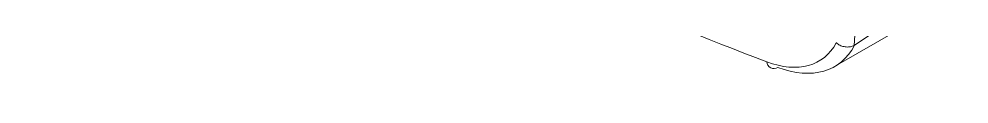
# Model space of a CAD drawing. Extents: x 11 to 120, y 2 to 94.
# Drawn here: x 87.725 to 88.453, y 69.966 to 69.994 of the extents above; entities that cross this region are included whole.
import ezdxf

# ---------------------------------------------------------------- set-up
doc = ezdxf.new("R2010")
doc.units = 0
doc.header["$MEASUREMENT"] = 0
doc.linetypes.add('SLD-Solid', pattern=[0])
doc.layers.add('OBJECT', color=7, linetype='CONTINUOUS')

msp = doc.modelspace()

# ---------------------------------------------------------------- linework, layer by layer
at = {"layer": 'OBJECT', "color": 7, "linetype": 'SLD-Solid', "lineweight": 15}
for p, q in [((88.37097, 70.08831), (88.36485, 69.99231)), ((88.34991, 69.97607), (88.43657, 70.0261))]:
    msp.add_line(p, q, dxfattribs=at)
msp.add_arc((88.30347, 69.98002), 0.00543, 183.41785, 302.44341, dxfattribs=at)
for centre, major_axis, ratio, start_param, end_param in [((87.92949, 71.89641), (-1.2039, 1.89073), 0.546175, 2.150782, 2.514291), ((86.75721, 69.19519), (1.70298, 0.87624), 0.039926, 5.926325, 6.167439), ((88.27995, 70.07382), (-0.05912, 0.09285), 0.546175, 2.514291, 3.435824), ((88.28701, 70.07832), (-0.06414, 0.1015), 0.548826, 2.516074, 3.452695)]:
    msp.add_ellipse(centre, major_axis=major_axis, ratio=ratio, start_param=start_param, end_param=end_param, dxfattribs=at)
msp.add_open_spline([(88.36485, 69.99231), (88.36395, 69.99192), (88.36215, 69.99114), (88.35883, 69.99101), (88.35549, 69.99169), (88.353, 69.99292), (88.3517, 69.99391), (88.35129, 69.99428), (88.35124, 69.99432)], degree=3, knots=[0, 0, 0, 0, 0.219281, 0.438507, 0.659241, 0.882986, 0.98583, 1, 1, 1, 1], dxfattribs=at)
msp.add_open_spline([(88.36485, 69.99231), (88.36512, 69.99247)], degree=1, dxfattribs=at)

doc.saveas('drawing.dxf')
